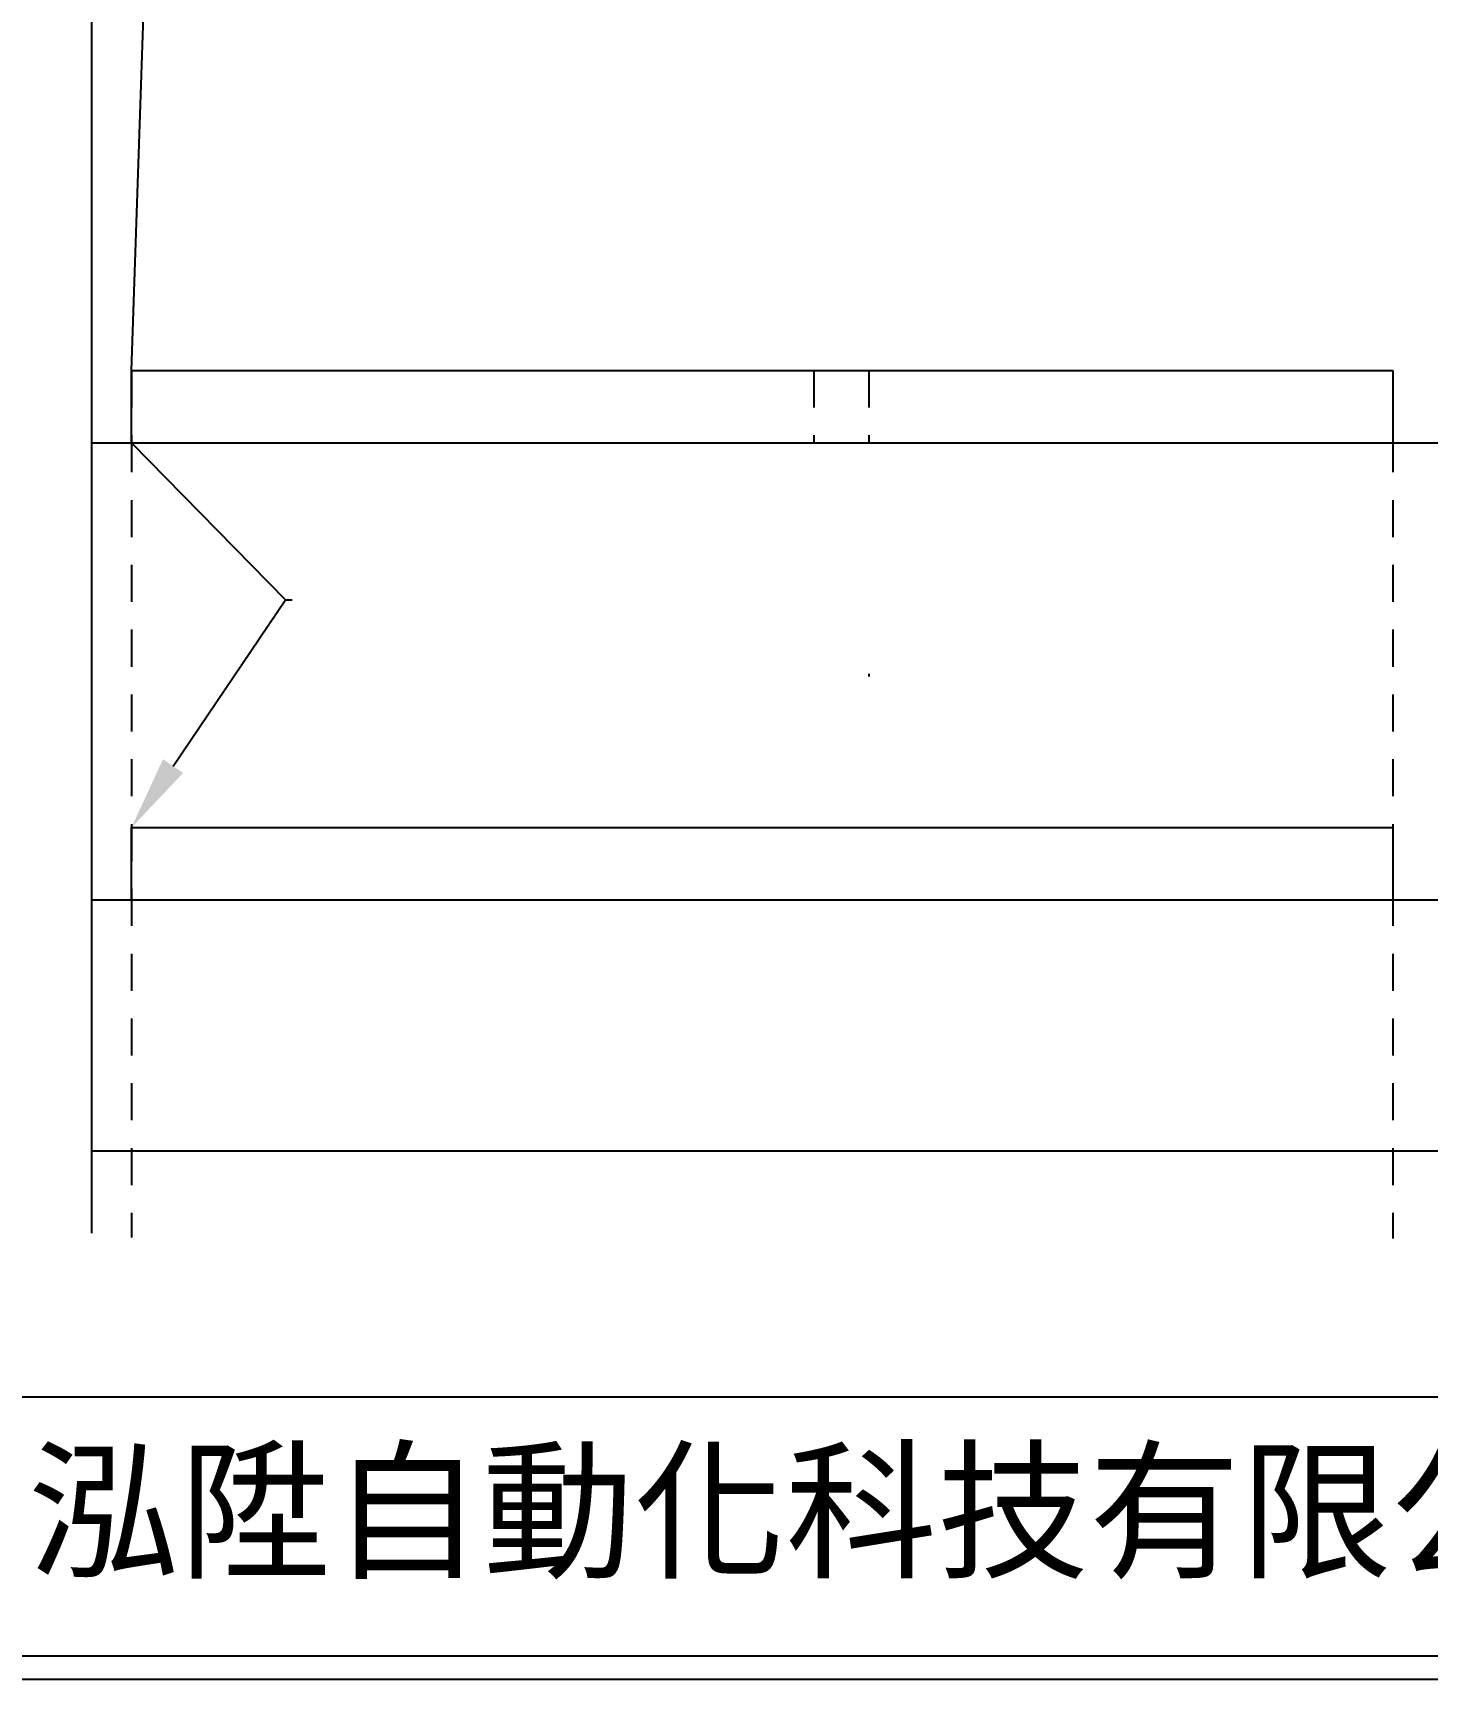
# Model space of a CAD drawing. Extents: x 958 to 1245, y -205 to -1.
# Drawn here: x 996.8 to 1072.1, y -205 to -116.1 of the extents above; entities that cross this region are included whole.
import ezdxf
from ezdxf import colors
from ezdxf.entities.mleader import LeaderData, LeaderLine
from ezdxf.math import Vec2, Vec3

# ---------------------------------------------------------------- set-up
doc = ezdxf.new("R2010")
doc.units = 0
doc.linetypes.add('HIDDEN9', pattern=[3.5, 2, -1.5])
doc.layers.add('圖框層', color=7, linetype='CONTINUOUS')
doc.layers.add('標尺寸層', color=3, linetype='CONTINUOUS')
doc.styles.add('STSL', font='kaiu.ttf')

msp = doc.modelspace()

# ---------------------------------------------------------------- hatches: boundary and pattern name
at = {"layer": '標尺寸層', "linetype": 'ByBlock', "transparency": 33554687}
h = msp.add_hatch(dxfattribs=at)
h.set_pattern_fill('AR-CONC', color=0)
h.set_pattern_definition([(50, (0, -25.24), (182.185, -15.94), [19.05, -209.55]), (355, (0, -25.24), (-35.243, 191.057), [15.24, -167.64]), (100.451, (15.18, -26.56), (146.94, 175.118), [16.19, -178.09]), (46.184, (0, 25.56), (271.08, -42.042), [28.575, -314.325]), (96.636, (22.6, 22.06), (237.404, 247.426), [24.285, -267.136]), (351.184, (0, 25.56), (237.404, 247.426), [22.86, -251.46]), (21, (25.4, 12.86), (151.614, -102.265), [19.05, -209.55]), (326, (25.4, 12.86), (61.802, 184.188), [15.24, -167.64]), (71.451, (38.03, 4.34), (213.416, 81.923), [16.19, -178.09]), (37.5, (0, -25.236), (3.0886, 84.555), [0, -165.608, 0, -170.18, 0, -168.275]), (7.5, (0, -25.24), (66.82, 100.1806), [0, -97.028, 0, -161.798, 0, -64.135]), (327.5, (-56.64, -25.236), (135.5906, -5.7287), [0, -63.5, 0, -198.12, 0, -262.89]), (317.5, (-82.04, -25.24), (148.129, 25.426), [0, -82.55, 0, -131.572, 0, -186.69])])
h.paths.add_polyline_path([(1002.099, -134.287), (1002.099, -138.202), (1070.21, -138.202), (1070.21, -134.287)], flags=17)
edge = h.paths.add_edge_path()
edge.add_line((1002.099, -138.202), (1002.099, -134.287))
edge.add_line((1002.099, -134.287), (1070.21, -134.287))
edge.add_line((1070.21, -134.287), (1070.21, -138.202))
edge.add_line((999.932, -138.202), (1155.972, -138.202))
h = msp.add_hatch(dxfattribs=at)
h.set_pattern_fill('AR-CONC', color=0)
h.set_pattern_definition([(50, (0, -49.92), (182.185, -15.94), [19.05, -209.55]), (355, (0, -49.92), (-35.243, 191.057), [15.24, -167.64]), (100.451, (15.18, -51.25), (146.94, 175.118), [16.19, -178.09]), (46.184, (0, 0.88), (271.08, -42.042), [28.575, -314.325]), (96.636, (22.6, -2.62), (237.404, 247.426), [24.285, -267.136]), (351.184, (0, 0.88), (237.404, 247.426), [22.86, -251.46]), (21, (25.4, -11.82), (151.614, -102.265), [19.05, -209.55]), (326, (25.4, -11.82), (61.802, 184.188), [15.24, -167.64]), (71.451, (38.03, -20.34), (213.416, 81.923), [16.19, -178.09]), (37.5, (0, -49.92), (3.0886, 84.555), [0, -165.608, 0, -170.18, 0, -168.275]), (7.5, (0, -49.92), (66.82, 100.1806), [0, -97.028, 0, -161.798, 0, -64.135]), (327.5, (-56.64, -49.92), (135.5906, -5.7287), [0, -63.5, 0, -198.12, 0, -262.89]), (317.5, (-82.04, -49.92), (148.129, 25.426), [0, -82.55, 0, -131.572, 0, -186.69])])
h.paths.add_polyline_path([(1002.099, -158.971), (1002.099, -162.886), (1070.21, -162.886), (1070.21, -158.971)], flags=17)
edge = h.paths.add_edge_path()
edge.add_line((1002.099, -162.886), (1002.099, -158.971))
edge.add_line((1002.099, -158.971), (1070.21, -158.971))
edge.add_line((1070.21, -158.971), (1070.21, -162.886))
edge.add_line((999.932, -162.886), (1155.972, -162.886))

# ---------------------------------------------------------------- linework, layer by layer
at = {"layer": '圖框層', "color": 7}
for p, q in [((959.143, -189.715), (1243.643, -189.715)), ((959.143, -203.715), (1243.643, -203.715)), ((957.893, -204.964), (1244.893, -204.964))]:
    msp.add_line(p, q, dxfattribs=at)
at = {"layer": '標尺寸層', "color": 0, "linetype": 'ByBlock'}
for p, q in [((999.932, -12.709), (999.932, -180.883)), ((1002.099, -134.287), (1005.441, -35.264)), ((1002.099, -134.287), (1070.21, -134.287)), ((1070.21, -134.287), (1070.21, -138.202)), ((1002.099, -138.202), (1010.422, -146.675)), ((1002.099, -158.971), (1070.21, -158.971)), ((1070.21, -158.971), (1070.21, -162.886))]:
    msp.add_line(p, q, dxfattribs=at)
at = {"layer": '標尺寸層', "color": 0}
for p, q in [((1002.099, -138.202), (1002.099, -134.287)), ((999.932, -138.202), (1155.972, -138.202)), ((1002.099, -162.886), (1002.099, -158.971)), ((999.932, -162.886), (1155.972, -162.886)), ((999.932, -176.436), (1155.972, -176.436))]:
    msp.add_line(p, q, dxfattribs=at)
at = {"layer": '標尺寸層', "color": 0, "linetype": 'HIDDEN9'}
for p, q in [((1002.099, -134.287), (1002.099, -181.117)), ((1038.946, -134.287), (1038.946, -138.202)), ((1041.912, -134.287), (1041.912, -138.202)), ((1070.21, -134.287), (1070.21, -181.17)), ((1041.912, -150.665), (1041.912, -150.813))]:
    msp.add_line(p, q, dxfattribs=at)

# ---------------------------------------------------------------- texts
at = {"layer": '圖框層', "color": 4, "style": 'STSL'}
msp.add_text('泓陞自動化科技有限公司', height=6, dxfattribs=at).set_placement((996.496, -198.888))

# ---------------------------------------------------------------- leaders
at = {"layer": '標尺寸層', "color": 0, "linetype": 'ByBlock'}
ml = msp.add_multileader_mtext('Standard', dxfattribs=at)
ml.set_content('')
ml.set_leader_properties()
ml.build(insert=Vec2(0, 0))
ml.multileader.update_dxf_attribs({"text_right_attachment_type": 6, "dogleg_length": 0.36})
ctx = ml.context
ctx.base_point, ctx.plane_origin = Vec3(1010.782, -146.675), Vec3(1002.099, -158.971)
ctx.right_attachment = 6
notes = []
notes.append((ctx, [(0, (1, 1, 0), (1010.422, -146.675), (1, 0), 0.36, [(0, [(1002.099, -158.971)], 0, [])])]))
ctx.mtext.insert, ctx.mtext.flow_direction = Vec3(1012.782, -144.675), 5
for ctx, leaders in notes:
    for number, flags, end, landing, length, lines in leaders:
        leader = LeaderData()
        leader.index, (leader.has_last_leader_line, leader.has_dogleg_vector, leader.attachment_direction) = number, flags
        leader.last_leader_point, leader.dogleg_vector, leader.dogleg_length = Vec3(end), Vec3(landing), length
        for number, points, colour, breaks in lines:
            line = LeaderLine()
            line.index, line.vertices, line.color, line.breaks = number, Vec3.list(points), colors.encode_raw_color(colour), breaks
            leader.lines.append(line)
        ctx.leaders.append(leader)

doc.saveas('drawing.dxf')
